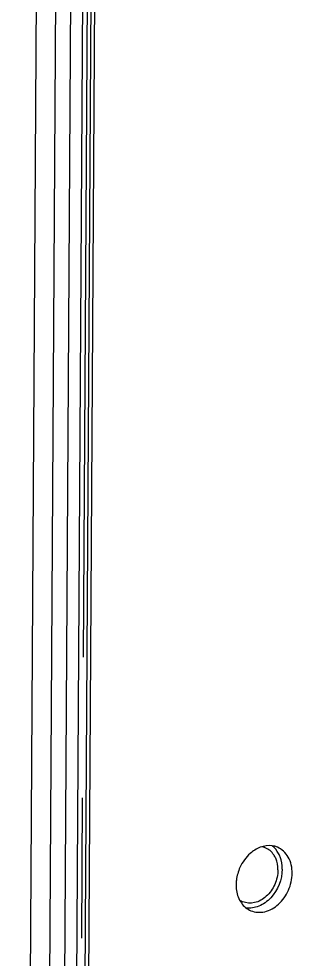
# Model space of a CAD drawing. Header units: millimetres. Extents: x 0 to 594, y 0 to 420.
# Drawn here: x 28.89 to 33.65, y 371.28 to 387.68 of the extents above; entities that cross this region are included whole.
import ezdxf

# ---------------------------------------------------------------- set-up
doc = ezdxf.new("R2010")
doc.units = ezdxf.units.MM
doc.header["$LTSCALE"] = 32.67
doc.linetypes.add('CENTER', pattern=[0.6, 0.375, -0.075, 0.075, -0.075])
doc.layers.add('KASTEN_ABOX_DXF_CONTINUOUS_LINE', color=7, linetype='CONTINUOUS')
doc.layers.add('KURVEN', color=7, linetype='CONTINUOUS')

msp = doc.modelspace()

# ---------------------------------------------------------------- linework, layer by layer
at = {"layer": 'KASTEN_ABOX_DXF_CONTINUOUS_LINE', "color": 7, "linetype": 'Continuous'}
for p, q in [((29.20977, 391.0433), (28.88822, 337.70749)), ((29.23028, 337.77722), (29.55183, 391.11302)), ((29.92346, 339.92995), (30.21839, 388.84978))]:
    msp.add_line(p, q, dxfattribs=at)
at = {"layer": 'KASTEN_ABOX_DXF_CONTINUOUS_LINE', "color": 9, "linetype": 'Continuous'}
for p, q in [((29.5047, 339.87608), (29.79963, 388.7959)), ((29.7139, 339.8646), (30.00883, 388.78443)), ((29.8605, 339.89448), (30.15542, 388.81431))]:
    msp.add_line(p, q, dxfattribs=at)
at = {"layer": 'KASTEN_ABOX_DXF_CONTINUOUS_LINE', "color": 7, "linetype": 'Continuous'}
for centre, radius, start, end in [((33.06547, 372.93544), 0.31443, 67.837336, 79.681661), ((33.31541, 372.5784), 0.64024, 179.603371, 188.538431), ((33.37034, 372.578), 0.69517, 173.087293, 179.601536), ((32.91366, 372.5731), 0.31257, 235.222281, 246.766048)]:
    msp.add_arc(centre, radius, start, end, dxfattribs=at)
for points, knots in [([(32.99997, 373.18727), (32.97267, 373.17009), (32.86528, 373.08933), (32.78433, 372.97561), (32.74238, 372.88293)], [0, 0, 0, 0, 0.24072081, 1, 1, 1, 1]), ([(33.39545, 373.23594), (33.33511, 373.26118), (33.19201, 373.27809), (33.06039, 373.2253), (32.99997, 373.18727)], [0, 0, 0, 0, 0.47812562, 1, 1, 1, 1]), ([(33.36527, 373.04299), (33.35598, 373.0641), (33.31465, 373.14092), (33.24346, 373.20242), (33.18408, 373.22664)], [0, 0, 0, 0, 0.26453041, 1, 1, 1, 1]), ([(33.44256, 373.06669), (33.43517, 373.08648), (33.4025, 373.1601), (33.34985, 373.22547), (33.30263, 373.26153)], [0, 0, 0, 0, 0.26226093, 1, 1, 1, 1]), ([(33.6525, 372.78205), (33.65308, 372.87864), (33.61632, 373.06623), (33.47403, 373.20305), (33.39545, 373.23594)], [0, 0, 0, 0, 0.53136395, 1, 1, 1, 1]), ([(33.40513, 372.83986), (33.40461, 372.75396), (33.36514, 372.58147), (33.21871, 372.37316), (33.0113, 372.25016), (32.85359, 372.25877), (32.79036, 372.28589)], [0, 0, 0, 0, 0.27063681, 0.53952524, 0.78323868, 1, 1, 1, 1]), ([(33.47843, 372.8548), (33.47735, 372.67514), (33.36719, 372.40022), (33.0881, 372.19332), (32.92027, 372.16616), (32.8454, 372.17737)], [0, 0, 0, 0, 0.52810497, 0.77748434, 1, 1, 1, 1]), ([(32.93224, 372.12895), (33.00673, 372.09777), (33.19178, 372.08925), (33.43454, 372.23433), (33.60572, 372.47909), (33.65189, 372.68134), (33.6525, 372.78205)], [0, 0, 0, 0, 0.21685496, 0.46068948, 0.72955086, 1, 1, 1, 1]), ([(32.68227, 372.48334), (32.69401, 372.40575), (32.74533, 372.25881), (32.8667, 372.15637), (32.93224, 372.12895)], [0, 0, 0, 0, 0.52487539, 1, 1, 1, 1])]:
    msp.add_open_spline(points, degree=3, knots=knots, dxfattribs=at)
for points in [[(33.40513, 372.83986), (33.40555, 372.90886), (33.39306, 372.97983), (33.36527, 373.04299)], [(33.47843, 372.8548), (33.47886, 372.92644), (33.46759, 372.99958), (33.44256, 373.06669)], [(32.74238, 372.88293), (32.71079, 372.81314), (32.68938, 372.73773), (32.68022, 372.66167)]]:
    msp.add_open_spline(points, degree=3, dxfattribs=at)
at = {"layer": 'KURVEN', "color": 2, "linetype": 'CENTER'}
msp.add_line((30.08212, 388.79937), (29.7872, 339.87954), dxfattribs=at)

doc.saveas('drawing.dxf')
